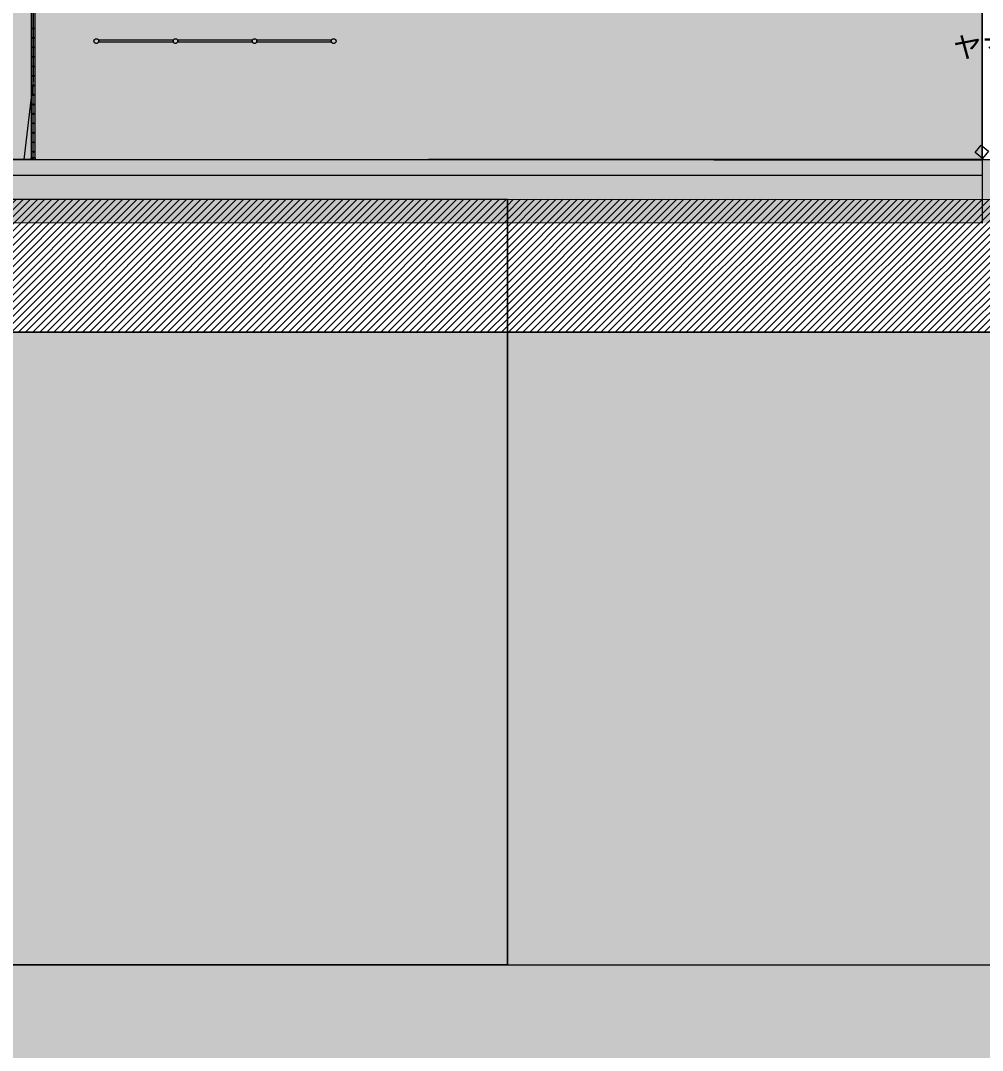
# Model space of a CAD drawing. Header units: millimetres. Extents: x -146962 to 322503, y -183624 to 284367.
# Drawn here: x 55445 to 67606, y 18140 to 31159 of the extents above; entities that cross this region are included whole.
import ezdxf

# ---------------------------------------------------------------- set-up
doc = ezdxf.new("R2010")
doc.units = ezdxf.units.MM
doc.layers.add('30_敷地・外構', color=8, linetype='Continuous', lineweight=9)
doc.layers.add('60_部屋名・面積', color=7, linetype='Continuous', lineweight=13)
doc.styles.add('JP', font='NotoSansCJKjp-Regular.otf')

msp = doc.modelspace()

# ---------------------------------------------------------------- hatches: boundary and pattern name
at = {"layer": '30_敷地・外構'}
h = msp.add_hatch(color=8, dxfattribs=at)
h.paths.add_polyline_path([(-146962, 100544), (-108820, 189230), (-89283, 219877), (-87725, 222013), (-1960, 282350), (173184, 284367), (239072, 242938), (278732, 206219), (322503, 161507), (317095, -23425), (276188, -120904), (271912, -124752), (168970, -173180), (164529, -174704), (127796, -180333), (116091, -181839), (95830, -183624), (64542, -179082), (39436, -174835), (16841, -169718), (9303, -167782), (-59261, -128453), (-89342, -103738), (-132033, -30896), (-136480, -13512), (-141643, 9224), (-142349, 13012)])
h.paths.add_polyline_path([(85595, 85407), (55599, 41400), (55600, 29403), (10600, 29406), (10598, 1220), (163596, 1211), (163597, 29397), (118597, 29399), (118601, 85402)], flags=0)
at = {"layer": '30_敷地・外構', "true_color": 0xefe9de}
for points in [[(55602, 41395), (55603, 40399), (55603, 37900), (55603, 36650), (55603, 35401), (55603, 34151), (55603, 32901), (55603, 30402), (55487, 29402), (54902, 29402), (54318, 29403), (53148, 29403), (51979, 29403), (50810, 29403), (50226, 29403), (50048, 29543), (50142, 29775), (50237, 30008), (50331, 30241), (50425, 30474), (50519, 30707), (50613, 30940), (50707, 31173), (50801, 31406), (50895, 31639), (51876, 33627), (52366, 34622), (52856, 35616), (53346, 36610), (53836, 37605), (54327, 38599), (54817, 39593), (55307, 40587), (55601, 41193), (55602, 41260), (55602, 41327)], [(55603, 38399), (55603, 39399), (55602, 40399), (55602, 41399), (59602, 41399), (60602, 41399), (65601, 41400), (66601, 41400), (67601, 41400), (67601, 40400), (67601, 39400), (67601, 38400), (67602, 37400), (67602, 36400), (67602, 35400), (67602, 34400), (67602, 33401), (67602, 31401), (67602, 30401), (67602, 29401), (66602, 29401), (65602, 29401), (63602, 29401), (62602, 29401), (61603, 29401), (60603, 29401), (59603, 29400), (57603, 29400), (55603, 29400), (55603, 37399)]]:
    msp.add_hatch(color=8, dxfattribs=at).paths.add_polyline_path(points)
at = {"layer": '30_敷地・外構', "true_color": 0xd8d4cc}
for points in [[(67603, 29399), (67603, 29199), (10603, 29203), (10603, 29403)], [(67603, 29199), (67603, 28599), (10603, 28603), (10603, 29203)]]:
    msp.add_hatch(color=8, dxfattribs=at).paths.add_polyline_path(points)
at = {"layer": '30_敷地・外構', "true_color": 0xdccfb6}
msp.add_hatch(color=8, dxfattribs=at).paths.add_polyline_path([(118594, 29396), (118594, 28596), (67603, 28599), (67603, 29399)])
at = {"layer": '30_敷地・外構', "true_color": 0xbdb6aa}
h = msp.add_hatch(dxfattribs=at)
h.set_pattern_fill('ANSI31', scale=20)
h.paths.add_polyline_path([(55225, 27220), (55226, 28600), (55226, 28900), (61600, 28900), (61600, 27220)])
h = msp.add_hatch(dxfattribs=at)
h.set_pattern_fill('ANSI31', scale=20)
h.paths.add_polyline_path([(67975, 27219), (61600, 27220), (61600, 28600), (61600, 28900), (67975, 28899), (67975, 28599)])
at = {"layer": '30_敷地・外構', "true_color": 0xdde8d0}
for points in [[(55225, 27220), (61600, 27220), (61600, 19220), (55225, 19220)], [(61600, 27220), (67975, 27219), (67974, 19219), (61600, 19220)]]:
    msp.add_hatch(color=8, dxfattribs=at).paths.add_polyline_path(points)
at = {"layer": '30_敷地・外構', "true_color": 0xcfe3ef}
msp.add_hatch(color=8, dxfattribs=at).paths.add_polyline_path([(163594, 19214), (163593, 1214), (10601, 1223), (10602, 19223)])
msp.add_hatch(color=8, dxfattribs=at).paths.add_polyline_path([(163594, 19214), (163593, 1214), (10601, 1223), (10602, 19223)])

# ---------------------------------------------------------------- linework, layer by layer
at = {"layer": '30_敷地・外構'}
for points in [[(85595, 85407), (55599, 41400), (55600, 29403), (10600, 29406), (10598, 1220), (163596, 1211), (163597, 29397), (118597, 29399), (118601, 85402), (85595, 85407)], [(118598, 85399), (118594, 29396), (55603, 29400), (55602, 41399), (85596, 85404), (118598, 85399)], [(55602, 41395), (55603, 40399), (55603, 37900), (55603, 36650), (55603, 35401), (55603, 34151), (55603, 32901), (55603, 30402), (55487, 29402), (54902, 29402)], [(67602, 31401), (67602, 30401), (67602, 29401), (66602, 29401), (65602, 29401), (63602, 29401), (62602, 29401), (61603, 29401), (60603, 29401), (59603, 29400), (57603, 29400), (55603, 29400), (55603, 37399)], [(83755, 32064), (82100, 29399), (64209, 29400), (67604, 29400), (67603, 31452)], [(55623, 31279), (55623, 30909), (55623, 30538), (55623, 29796), (55623, 29425), (55620, 29425), (55616, 29425), (55613, 29425), (55610, 29425), (55596, 29425), (55593, 29425), (55590, 29425), (55586, 29425), (55583, 29425), (55583, 29796), (55583, 30167), (55583, 30538), (55583, 30909), (55583, 31650)], [(55623, 31279), (55623, 30909), (55623, 30538), (55623, 29796), (55623, 29425), (55620, 29425), (55616, 29425), (55613, 29425), (55610, 29425), (55596, 29425), (55593, 29425), (55590, 29425), (55586, 29425), (55583, 29425), (55583, 29796), (55583, 30167), (55583, 30538), (55583, 30909), (55583, 31650)], [(55595, 31052), (55595, 31055), (55596, 31068), (55598, 31068), (55599, 31068), (55602, 31068), (55603, 31068), (55604, 31068), (55606, 31068), (55608, 31068), (55610, 31068), (55611, 31068), (55611, 31067), (55611, 31066), (55611, 31056), (55611, 31055), (55611, 31052), (55610, 31052), (55608, 31052), (55606, 31052), (55604, 31052), (55603, 31052), (55602, 31052), (55600, 31052), (55599, 31052), (55598, 31052), (55596, 31052), (55595, 31052)], [(55602, 30948), (55603, 30948), (55604, 30948), (55606, 30948), (55608, 30948), (55610, 30948), (55611, 30948), (55611, 30946), (55611, 30944), (55611, 30943), (55611, 30942), (55611, 30939), (55611, 30938), (55611, 30936), (55611, 30935), (55611, 30932), (55595, 30934), (55596, 30948), (55598, 30948), (55600, 30948), (55602, 30948)], [(56374, 30909), (56376, 30913), (56377, 30916), (56380, 30919), (56382, 30922), (56385, 30924), (56388, 30926), (56392, 30928), (56396, 30929), (56400, 30930), (56404, 30930), (56408, 30930), (56412, 30929), (56415, 30928), (56419, 30926), (56422, 30924), (56424, 30921), (56427, 30918), (56429, 30915), (56431, 30912), (56432, 30908), (56433, 30904), (56433, 30900), (56433, 30895), (56432, 30892), (56430, 30888), (56429, 30885), (56426, 30882), (56421, 30876), (56418, 30874), (56414, 30873), (56410, 30871), (56406, 30870), (56402, 30870), (56398, 30871), (56394, 30872), (56391, 30873), (56387, 30875), (56384, 30877), (56382, 30879), (56379, 30882), (56377, 30885), (56375, 30889), (56374, 30893), (56373, 30897), (56373, 30901), (56373, 30905), (56374, 30909)], [(56433, 30893), (56433, 30894), (56433, 30898), (56433, 30899), (56433, 30899), (56433, 30902), (56433, 30903), (56433, 30906), (56433, 30906), (56433, 30908), (56433, 30910), (56433, 30912), (56433, 30914), (56433, 30914), (56433, 30915), (56472, 30915), (56511, 30915), (56551, 30915), (56590, 30915), (56629, 30915), (56668, 30915), (56707, 30915), (56746, 30915), (56786, 30915), (56825, 30915), (56864, 30915), (56903, 30915), (56942, 30915), (56981, 30915), (57021, 30915), (57060, 30915), (57099, 30915), (57138, 30915), (57177, 30915), (57216, 30915), (57256, 30915), (57334, 30915), (57373, 30915), (57373, 30915), (57373, 30915), (57373, 30914), (57373, 30914), (57373, 30913), (57373, 30912), (57373, 30909), (57373, 30907), (57373, 30906), (57373, 30903), (57373, 30902), (57373, 30899), (57373, 30898), (57373, 30894), (57373, 30891), (57373, 30889), (57373, 30887), (57373, 30886), (57373, 30885), (57373, 30885), (57334, 30885), (57295, 30885), (57256, 30885), (57216, 30885), (57177, 30885), (57138, 30885), (57099, 30885), (57060, 30885), (57021, 30885), (56981, 30885), (56903, 30885), (56864, 30885), (56825, 30885), (56786, 30885), (56746, 30885), (56707, 30885), (56668, 30885), (56629, 30885), (56590, 30885), (56551, 30885), (56511, 30885), (56472, 30885), (56433, 30885), (56433, 30886), (56433, 30887), (56433, 30888), (56433, 30889), (56433, 30891), (56433, 30893)], [(57374, 30909), (57376, 30913), (57377, 30916), (57380, 30919), (57382, 30922), (57385, 30924), (57388, 30926), (57392, 30928), (57396, 30929), (57400, 30930), (57404, 30930), (57408, 30930), (57412, 30929), (57415, 30928), (57419, 30926), (57422, 30924), (57424, 30921), (57427, 30919), (57429, 30915), (57431, 30912), (57432, 30908), (57433, 30904), (57433, 30900), (57433, 30896), (57432, 30892), (57430, 30888), (57429, 30885), (57426, 30882), (57421, 30876), (57418, 30874), (57414, 30873), (57410, 30871), (57406, 30871), (57402, 30870), (57398, 30871), (57394, 30872), (57391, 30873), (57387, 30875), (57384, 30877), (57382, 30879), (57379, 30882), (57377, 30885), (57375, 30889), (57374, 30893), (57373, 30897), (57373, 30901), (57373, 30905), (57374, 30909)], [(57433, 30895), (57433, 30895), (57433, 30898), (57433, 30899), (57433, 30902), (57433, 30906), (57433, 30907), (57433, 30907), (57433, 30909), (57433, 30910), (57433, 30912), (57433, 30912), (57433, 30914), (57433, 30914), (57433, 30915), (57433, 30915), (57472, 30915), (57511, 30915), (57551, 30915), (57590, 30915), (57629, 30915), (57668, 30915), (57707, 30915), (57746, 30915), (57786, 30915), (57825, 30915), (57864, 30915), (57903, 30915), (57942, 30915), (57981, 30915), (58021, 30915), (58060, 30915), (58099, 30915), (58138, 30915), (58177, 30915), (58216, 30915), (58256, 30915), (58334, 30915), (58373, 30915), (58373, 30915), (58373, 30914), (58373, 30914), (58373, 30912), (58373, 30911), (58373, 30910), (58373, 30909), (58373, 30909), (58373, 30906), (58373, 30905), (58373, 30903), (58373, 30902), (58373, 30899), (58373, 30898), (58373, 30894), (58373, 30893), (58373, 30891), (58373, 30891), (58373, 30891), (58373, 30889), (58373, 30888), (58373, 30887), (58373, 30886), (58373, 30886), (58373, 30886), (58373, 30885), (58334, 30885), (58295, 30885), (58256, 30885), (58216, 30885), (58177, 30885), (58138, 30885), (58099, 30885), (58060, 30885), (58021, 30885), (57942, 30885), (57903, 30885), (57864, 30885), (57825, 30885), (57786, 30885), (57746, 30885), (57707, 30885), (57668, 30885), (57629, 30885), (57590, 30885), (57551, 30885), (57511, 30885), (57472, 30885), (57433, 30885), (57433, 30886), (57433, 30887), (57433, 30888), (57433, 30888), (57433, 30891), (57433, 30891), (57433, 30893), (57433, 30894), (57433, 30895)], [(58374, 30909), (58376, 30913), (58377, 30916), (58380, 30919), (58382, 30922), (58385, 30924), (58388, 30926), (58392, 30928), (58396, 30929), (58400, 30930), (58404, 30930), (58408, 30930), (58412, 30929), (58415, 30928), (58419, 30926), (58422, 30924), (58424, 30921), (58427, 30919), (58429, 30915), (58431, 30912), (58432, 30908), (58433, 30904), (58433, 30900), (58433, 30896), (58432, 30892), (58430, 30888), (58429, 30885), (58426, 30882), (58421, 30877), (58418, 30874), (58414, 30873), (58410, 30871), (58406, 30871), (58402, 30870), (58398, 30871), (58394, 30872), (58391, 30873), (58387, 30875), (58384, 30877), (58382, 30879), (58379, 30882), (58377, 30885), (58375, 30889), (58374, 30893), (58373, 30897), (58373, 30901), (58373, 30905), (58374, 30909)], [(58433, 30894), (58433, 30895), (58433, 30898), (58433, 30899), (58433, 30900), (58433, 30902), (58433, 30903), (58433, 30906), (58433, 30907), (58433, 30909), (58433, 30912), (58433, 30914), (58433, 30915), (58433, 30915), (58472, 30915), (58511, 30915), (58551, 30915), (58590, 30915), (58629, 30915), (58668, 30915), (58707, 30915), (58746, 30915), (58786, 30915), (58825, 30915), (58864, 30915), (58903, 30915), (58942, 30915), (58981, 30915), (59021, 30915), (59060, 30915), (59099, 30915), (59138, 30915), (59177, 30915), (59216, 30915), (59256, 30915), (59295, 30915), (59334, 30915), (59373, 30915), (59373, 30914), (59373, 30914), (59373, 30912), (59373, 30910), (59373, 30910), (59373, 30908), (59373, 30907), (59373, 30906), (59373, 30902), (59373, 30902), (59373, 30899), (59373, 30895), (59373, 30891), (59373, 30891), (59373, 30889), (59373, 30889), (59373, 30887), (59373, 30886), (59373, 30886), (59373, 30886), (59334, 30886), (59295, 30886), (59256, 30886), (59216, 30886), (59177, 30886), (59138, 30885), (59099, 30885), (59060, 30885), (58981, 30885), (58942, 30885), (58903, 30885), (58864, 30885), (58825, 30885), (58786, 30885), (58746, 30885), (58707, 30885), (58668, 30885), (58629, 30885), (58590, 30885), (58551, 30885), (58511, 30885), (58472, 30885), (58433, 30885), (58433, 30886), (58433, 30887), (58433, 30889), (58433, 30889), (58433, 30891), (58433, 30891), (58433, 30893), (58433, 30894)], [(59374, 30909), (59376, 30913), (59377, 30916), (59380, 30919), (59382, 30922), (59385, 30924), (59388, 30926), (59392, 30928), (59396, 30929), (59400, 30930), (59404, 30930), (59408, 30930), (59412, 30929), (59415, 30928), (59419, 30926), (59422, 30924), (59424, 30921), (59427, 30919), (59429, 30915), (59431, 30912), (59432, 30908), (59433, 30904), (59433, 30900), (59433, 30896), (59432, 30892), (59430, 30888), (59429, 30885), (59426, 30882), (59421, 30877), (59418, 30874), (59414, 30873), (59410, 30871), (59406, 30871), (59402, 30870), (59398, 30871), (59394, 30872), (59391, 30873), (59387, 30875), (59384, 30877), (59382, 30879), (59379, 30882), (59377, 30885), (59375, 30889), (59374, 30893), (59373, 30897), (59373, 30901), (59373, 30905), (59374, 30909)], [(55602, 30828), (55603, 30828), (55604, 30828), (55607, 30828), (55608, 30828), (55610, 30828), (55611, 30828), (55611, 30826), (55611, 30824), (55611, 30823), (55611, 30822), (55611, 30820), (55611, 30819), (55611, 30816), (55611, 30812), (55595, 30814), (55596, 30828), (55598, 30828), (55599, 30828), (55602, 30828)], [(55602, 30708), (55603, 30708), (55604, 30708), (55607, 30708), (55608, 30708), (55610, 30708), (55611, 30708), (55611, 30707), (55611, 30706), (55611, 30704), (55611, 30703), (55611, 30702), (55611, 30700), (55611, 30699), (55611, 30698), (55611, 30696), (55611, 30695), (55611, 30694), (55611, 30692), (55595, 30694), (55596, 30708), (55598, 30708), (55599, 30708), (55602, 30708)], [(55602, 30588), (55603, 30588), (55604, 30588), (55606, 30588), (55608, 30588), (55610, 30588), (55611, 30588), (55611, 30584), (55611, 30583), (55611, 30580), (55611, 30579), (55611, 30572), (55595, 30574), (55596, 30588), (55598, 30588), (55599, 30588), (55600, 30588), (55602, 30588)], [(55595, 30452), (55595, 30455), (55596, 30468), (55598, 30468), (55599, 30468), (55600, 30468), (55602, 30468), (55603, 30468), (55604, 30468), (55606, 30468), (55607, 30468), (55608, 30468), (55610, 30468), (55611, 30468), (55611, 30467), (55611, 30466), (55611, 30463), (55611, 30462), (55611, 30460), (55611, 30459), (55611, 30456), (55611, 30455), (55611, 30454), (55611, 30452), (55607, 30452), (55606, 30452), (55604, 30452), (55603, 30452), (55602, 30452), (55600, 30452), (55599, 30452), (55598, 30452), (55595, 30452)], [(55602, 30348), (55603, 30348), (55604, 30348), (55606, 30348), (55607, 30348), (55608, 30348), (55610, 30348), (55611, 30348), (55611, 30347), (55611, 30346), (55611, 30344), (55611, 30343), (55611, 30342), (55611, 30340), (55611, 30339), (55611, 30338), (55611, 30336), (55611, 30335), (55611, 30334), (55611, 30332), (55595, 30334), (55596, 30348), (55598, 30348), (55599, 30348), (55602, 30348)], [(55602, 30228), (55603, 30228), (55604, 30228), (55606, 30228), (55608, 30228), (55610, 30228), (55611, 30228), (55611, 30227), (55611, 30226), (55611, 30224), (55611, 30223), (55611, 30218), (55611, 30216), (55611, 30215), (55611, 30214), (55611, 30212), (55595, 30214), (55596, 30228), (55598, 30228), (55599, 30228), (55600, 30228), (55602, 30228)], [(55595, 30092), (55595, 30095), (55596, 30108), (55598, 30108), (55600, 30108), (55602, 30108), (55603, 30108), (55604, 30108), (55606, 30108), (55608, 30108), (55610, 30108), (55611, 30108), (55611, 30100), (55611, 30099), (55611, 30092), (55610, 30092), (55608, 30092), (55606, 30092), (55604, 30092), (55603, 30092), (55602, 30092), (55600, 30092), (55596, 30092), (55595, 30092)], [(55602, 29988), (55603, 29988), (55604, 29988), (55606, 29988), (55608, 29988), (55610, 29988), (55611, 29988), (55611, 29987), (55611, 29986), (55611, 29975), (55611, 29974), (55611, 29972), (55595, 29974), (55596, 29988), (55598, 29988), (55599, 29988), (55600, 29988), (55602, 29988)], [(55602, 29868), (55603, 29868), (55604, 29868), (55606, 29868), (55608, 29868), (55610, 29868), (55611, 29868), (55611, 29867), (55611, 29866), (55611, 29856), (55611, 29855), (55611, 29852), (55595, 29854), (55596, 29868), (55598, 29868), (55600, 29868), (55602, 29868)], [(55595, 29732), (55595, 29735), (55596, 29748), (55598, 29748), (55599, 29748), (55600, 29748), (55602, 29748), (55603, 29748), (55604, 29748), (55606, 29748), (55608, 29748), (55610, 29748), (55611, 29748), (55611, 29746), (55611, 29744), (55611, 29738), (55611, 29736), (55611, 29735), (55611, 29734), (55611, 29732), (55610, 29732), (55608, 29732), (55607, 29732), (55604, 29732), (55603, 29732), (55602, 29732), (55600, 29732), (55599, 29732), (55598, 29732), (55596, 29732), (55595, 29732)], [(55595, 29612), (55595, 29615), (55596, 29628), (55598, 29628), (55599, 29628), (55600, 29628), (55602, 29628), (55603, 29628), (55604, 29628), (55606, 29628), (55607, 29628), (55608, 29628), (55610, 29628), (55611, 29628), (55611, 29627), (55611, 29626), (55611, 29624), (55611, 29623), (55611, 29622), (55611, 29620), (55611, 29619), (55611, 29618), (55611, 29616), (55611, 29615), (55611, 29614), (55611, 29612), (55610, 29612), (55608, 29612), (55607, 29612), (55604, 29612), (55603, 29612), (55602, 29612), (55600, 29612), (55599, 29612), (55598, 29612), (55595, 29612)], [(67589, 29584), (67683, 29509), (67608, 29415), (67514, 29490), (67589, 29584)], [(55578, 29404), (55578, 29406), (55578, 29411), (55578, 29413), (55578, 29415), (55578, 29419), (55578, 29421), (55578, 29423), (55578, 29425), (55582, 29425), (55586, 29425), (55595, 29425), (55599, 29425), (55607, 29425), (55611, 29425), (55616, 29425), (55620, 29425), (55624, 29425), (55628, 29425), (55628, 29423), (55628, 29421), (55628, 29417), (55628, 29415), (55628, 29411), (55628, 29409), (55628, 29404), (55628, 29402), (55628, 29400), (55624, 29400), (55620, 29400), (55616, 29400), (55611, 29400), (55603, 29400), (55599, 29400), (55595, 29400), (55591, 29400), (55586, 29400), (55582, 29400), (55578, 29400), (55578, 29404)], [(55602, 29508), (55603, 29508), (55604, 29508), (55606, 29508), (55607, 29508), (55608, 29508), (55610, 29508), (55611, 29508), (55611, 29507), (55611, 29506), (55611, 29504), (55611, 29502), (55611, 29499), (55611, 29498), (55611, 29496), (55611, 29495), (55611, 29494), (55611, 29492), (55595, 29494), (55596, 29508), (55598, 29508), (55600, 29508), (55602, 29508)], [(67603, 29399), (67603, 29199), (10603, 29203), (10603, 29403), (67603, 29399)], [(67603, 29199), (67603, 28599), (10603, 28603), (10603, 29203), (67603, 29199)], [(55225, 27220), (55226, 28600), (55226, 28900), (61600, 28900), (61600, 27220), (55225, 27220)], [(67975, 27219), (61600, 27220), (61600, 28600), (61600, 28900), (67975, 28899), (67975, 28599), (67975, 27219)], [(55225, 27220), (61600, 27220), (61600, 19220), (55225, 19220), (55225, 27220)], [(61600, 27220), (67975, 27219), (67974, 19219), (61600, 19220), (61600, 27220)], [(163594, 19214), (163593, 1214), (10601, 1223), (10602, 19223), (163594, 19214)], [(163594, 19214), (163593, 1214), (10601, 1223), (10602, 19223), (163594, 19214)]]:
    msp.add_lwpolyline(points, dxfattribs=at)

# ---------------------------------------------------------------- texts
at = {"layer": '60_部屋名・面積', "insert": (68138, 30814), "char_height": 264.6, "attachment_point": 5, "style": 'JP'}
msp.add_mtext('ヤマボウシ', dxfattribs=at)

doc.saveas('drawing.dxf')
